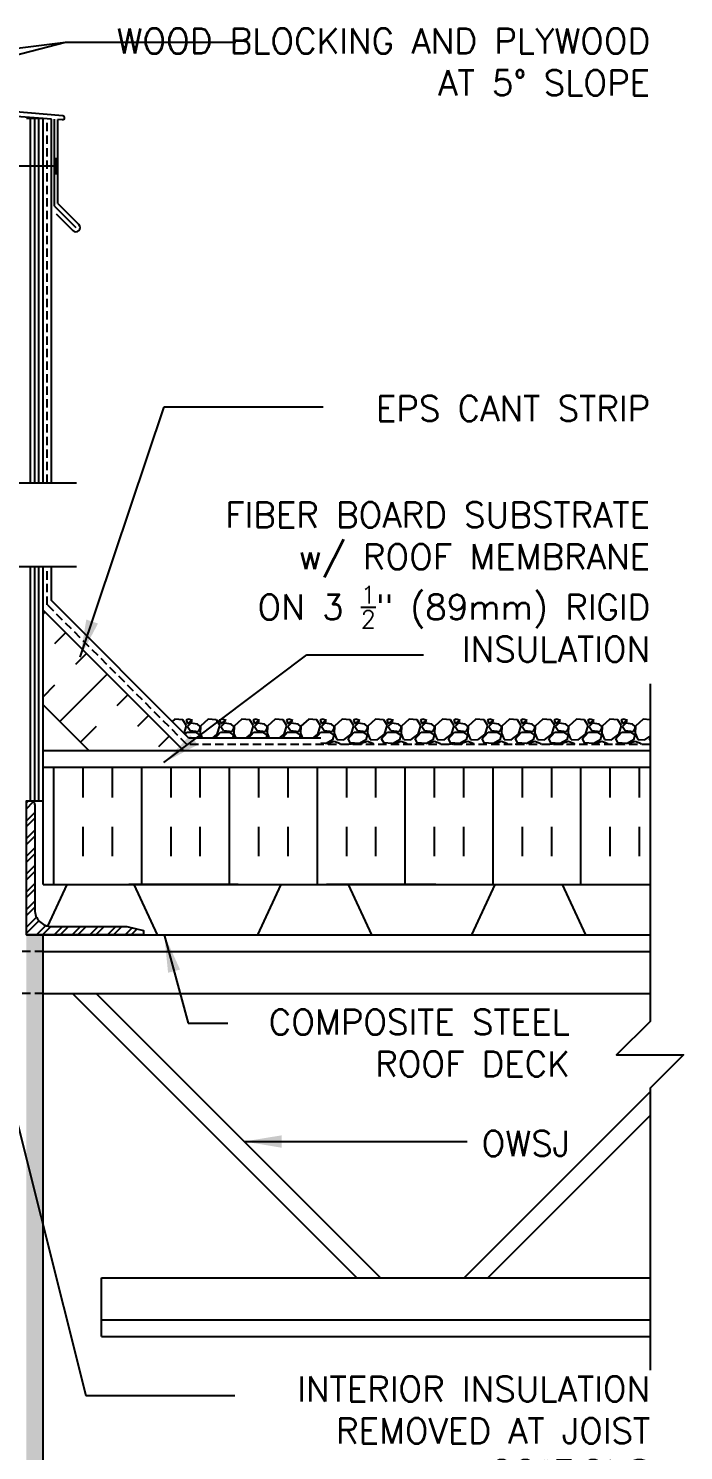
# Model space of a CAD drawing. Header units: inches. Extents: x 216.8 to 271.9, y 226 to 301.3.
# Drawn here: x 252.34 to 271.92, y 257.95 to 300.43 of the extents above; entities that cross this region are included whole.
import ezdxf

# ---------------------------------------------------------------- set-up
doc = ezdxf.new("R2010")
doc.units = ezdxf.units.IN
doc.header["$MEASUREMENT"] = 0
doc.linetypes.add('DASHED2', pattern=[0.375, 0.25, -0.125])
doc.linetypes.add('HIDDEN2', pattern=[0.1875, 0.125, -0.0625])
for name, color, linetype in [('HATCH', 12, 'Continuous'), ('line25', 2, 'Continuous'), ('LINE50', 5, 'Continuous'), ('LINE9', 9, 'Continuous'), ('TEXT', 4, 'Continuous')]:
    doc.layers.add(name, color=color, linetype=linetype)
doc.styles.add('DIM', font='romans.shx', dxfattribs={"width": 0.7})
doc.styles.add('ROMANS', font='romans.shx', dxfattribs={"height": 1.125})
doc.dimstyles.new('ext_12', dxfattribs={"dimscale": 12, "dimtxt": 0.09375, "dimasz": 0.09375, "dimexe": 0.09375, "dimexo": 0.0625, "dimgap": 0.0625, "dimtad": 1, "dimdec": 1, "dimzin": 3, "dimdsep": 46, "dimlunit": 4, "dimtxsty": 'DIM', "dimcen": 0.09, "dimdle": 0.09375, "dimclrt": 4, "dimadec": 0, "dimazin": 0, "dimtfac": 1, "dimtdec": 1, "dimtmove": 2, "dimatfit": 3, "dimfxl": 1, "dimfrac": 2, "dimtolj": 1, "dimtzin": 0, "dimarcsym": 0})

msp = doc.modelspace()

# ---------------------------------------------------------------- hatches: boundary and pattern name
at = {"layer": 'HATCH'}
h = msp.add_hatch(dxfattribs=at)
h.set_pattern_fill('INSUL', color=256, scale=7, angle=45, style=0)
h.set_pattern_definition([(45, (145.4777, 119.9543), (-1.856155, 1.856155), []), (45, (144.859, 120.573), (-1.856155, 1.856155), [0.875, -0.875]), (45, (144.2403, 121.1918), (-1.856155, 1.856155), [0.875, -0.875])])
h.paths.add_polyline_path([(254.029, 278.98), (256.858, 278.98), (252.781, 283.057), (252.781, 280.229)])
h = msp.add_hatch(dxfattribs=at)
h.set_pattern_fill('INSUL', color=256, scale=7, angle=90, style=0)
h.set_pattern_definition([(90, (145.4777, 119.9543), (-2.625, 2e-16), []), (90, (144.6027, 119.9543), (-2.625, 2e-16), [0.875, -0.875]), (90, (143.7277, 119.9543), (-2.625, 2e-16), [0.875, -0.875])])
h.paths.add_polyline_path([(252.781, 278.355), (252.781, 274.855), (270.921, 274.855), (270.921, 278.355)])
h = msp.add_hatch(dxfattribs=at)
h.set_pattern_fill('ANSI32', color=256, style=0)
h.set_pattern_definition([(45, (133.2622, 18.2674), (-0.26516504, 0.26516504), []), (45, (133.439, 18.2674), (-0.26516504, 0.26516504), [])])
h.paths.add_polyline_path([(252.531, 274.105), (252.531, 277.23, 0.414214), (252.406, 277.355), (252.281, 277.355), (252.281, 273.355), (255.781, 273.355), (255.781, 273.48), (255.281, 273.605), (253.031, 273.605, -0.414214)])
h = msp.add_hatch(dxfattribs=at)
h.set_pattern_fill('AR-SAND', color=256, scale=0.25, style=0)
h.set_pattern_definition([(37.5, (77.27536, 8.9054), (-0.01574834, 0.48170594), [0, -0.38, 0, -0.425, 0, -0.40625]), (7.5, (77.27536, 8.9054), (0.4424442, 0.7055365), [0, -0.205, 0, -0.3425, 0, -0.13125]), (327.5, (76.96786, 8.9054), (0.77853547, 0.00141476), [0, -0.125, 0, -0.45, 0, -0.5875]), (317.5, (76.96786, 8.9054), (0.7515317, 0.2194189), [0, -0.0625, 0, -0.295, 0, -0.3375])])
h.paths.add_polyline_path([(252.781, 273.355), (252.281, 273.355), (252.281, 257.296), (252.281, 248.296), (252.781, 248.296)])

# ---------------------------------------------------------------- linework, layer by layer
at = {"color": 192}
for p, q in [((256.195, 273.355), (259.195, 273.355)), ((262.594, 273.355), (265.594, 273.355)), ((268.993, 273.355), (270.921, 273.355))]:
    msp.add_line(p, q, dxfattribs=at)
at = {"layer": 'HATCH'}
for p, q in [((253.372, 297.815), (234.406, 299.474)), ((253.031, 297.721), (251.724, 297.813)), ((252.406, 286.855), (252.406, 297.739)), ((252.531, 286.855), (252.531, 297.739)), ((252.656, 286.855), (252.656, 297.739)), ((253.031, 286.855), (253.031, 297.721)), ((253.125, 295.116), (253.125, 297.714)), ((253.362, 297.702), (253.218, 297.71)), ((253.218, 295.199), (253.218, 297.71)), ((253.125, 295.116), (253.761, 294.48)), ((253.174, 294.89), (253.673, 294.391)), ((253.218, 295.199), (253.85, 294.568)), ((252.406, 277.355), (252.406, 284.355)), ((252.531, 277.355), (252.531, 284.355)), ((252.656, 277.355), (252.656, 284.355)), ((253.031, 283.338), (253.031, 284.355)), ((257.138, 279.23), (253.031, 283.338)), ((256.718, 279.794), (256.643, 279.726)), ((256.958, 279.773), (256.718, 279.793)), ((257.069, 279.595), (256.959, 279.775)), ((256.997, 279.372), (257.068, 279.594)), ((257.057, 279.764), (257.097, 279.664)), ((257.128, 279.794), (257.058, 279.764)), ((257.097, 279.664), (257.247, 279.754)), ((257.097, 279.575), (257.177, 279.455)), ((257.198, 279.674), (257.098, 279.574)), ((257.248, 279.754), (257.128, 279.794)), ((257.399, 279.645), (257.199, 279.675)), ((257.479, 279.573), (257.399, 279.643)), ((257.428, 279.424), (257.478, 279.514)), ((257.487, 279.585), (257.477, 279.375)), ((257.478, 279.514), (257.478, 279.574)), ((257.718, 279.794), (257.488, 279.584)), ((257.958, 279.773), (257.718, 279.793)), ((258.069, 279.595), (257.959, 279.775)), ((257.988, 279.344), (258.068, 279.594)), ((258.057, 279.764), (258.097, 279.664)), ((258.128, 279.794), (258.058, 279.764)), ((258.097, 279.664), (258.247, 279.754)), ((258.097, 279.575), (258.177, 279.455)), ((258.198, 279.674), (258.098, 279.574)), ((258.248, 279.754), (258.128, 279.794)), ((258.399, 279.645), (258.199, 279.675)), ((258.479, 279.573), (258.399, 279.643)), ((258.428, 279.424), (258.478, 279.514)), ((258.487, 279.585), (258.477, 279.375)), ((258.478, 279.514), (258.478, 279.574)), ((258.718, 279.794), (258.488, 279.584)), ((258.958, 279.773), (258.718, 279.793)), ((259.069, 279.595), (258.959, 279.775)), ((258.988, 279.344), (259.068, 279.594)), ((259.057, 279.764), (259.097, 279.664)), ((259.128, 279.794), (259.058, 279.764)), ((259.097, 279.664), (259.247, 279.754)), ((259.097, 279.575), (259.177, 279.455)), ((259.198, 279.674), (259.098, 279.574)), ((259.248, 279.754), (259.128, 279.794)), ((259.399, 279.645), (259.199, 279.675)), ((259.479, 279.573), (259.399, 279.643)), ((259.428, 279.424), (259.478, 279.514)), ((259.487, 279.585), (259.477, 279.375)), ((259.478, 279.514), (259.478, 279.574)), ((259.718, 279.794), (259.488, 279.584)), ((259.958, 279.773), (259.718, 279.793)), ((260.069, 279.595), (259.959, 279.775)), ((259.988, 279.344), (260.068, 279.594)), ((260.057, 279.764), (260.097, 279.664)), ((260.128, 279.794), (260.058, 279.764)), ((260.097, 279.664), (260.247, 279.754)), ((260.097, 279.575), (260.177, 279.455)), ((260.198, 279.674), (260.098, 279.574)), ((260.248, 279.754), (260.128, 279.794)), ((260.399, 279.645), (260.199, 279.675)), ((260.479, 279.573), (260.399, 279.643)), ((260.428, 279.424), (260.478, 279.514)), ((260.487, 279.585), (260.477, 279.375)), ((260.478, 279.514), (260.478, 279.574)), ((260.718, 279.794), (260.488, 279.584)), ((260.958, 279.773), (260.718, 279.793)), ((261.069, 279.595), (260.959, 279.775)), ((260.988, 279.344), (261.068, 279.594)), ((261.057, 279.764), (261.097, 279.664)), ((261.128, 279.794), (261.058, 279.764)), ((261.097, 279.664), (261.247, 279.754)), ((261.097, 279.575), (261.177, 279.455)), ((261.198, 279.674), (261.098, 279.574)), ((261.248, 279.754), (261.128, 279.794)), ((261.399, 279.645), (261.199, 279.675)), ((261.479, 279.573), (261.399, 279.643)), ((261.428, 279.424), (261.478, 279.514)), ((261.487, 279.585), (261.477, 279.375)), ((261.478, 279.514), (261.478, 279.574)), ((261.718, 279.794), (261.488, 279.584)), ((261.958, 279.773), (261.718, 279.793)), ((262.069, 279.595), (261.959, 279.775)), ((261.988, 279.344), (262.068, 279.594)), ((262.057, 279.764), (262.097, 279.664)), ((262.128, 279.794), (262.058, 279.764)), ((262.097, 279.664), (262.247, 279.754)), ((262.097, 279.575), (262.177, 279.455)), ((262.198, 279.674), (262.098, 279.574)), ((262.248, 279.754), (262.128, 279.794)), ((262.399, 279.645), (262.199, 279.675)), ((262.479, 279.573), (262.399, 279.643)), ((262.428, 279.424), (262.478, 279.514)), ((262.487, 279.585), (262.477, 279.375)), ((262.478, 279.514), (262.478, 279.574)), ((262.718, 279.794), (262.488, 279.584)), ((262.958, 279.773), (262.718, 279.793)), ((263.069, 279.595), (262.959, 279.775)), ((262.988, 279.344), (263.068, 279.594)), ((263.057, 279.764), (263.097, 279.664)), ((263.128, 279.794), (263.058, 279.764)), ((263.097, 279.664), (263.247, 279.754)), ((263.097, 279.575), (263.177, 279.455)), ((263.198, 279.674), (263.098, 279.574)), ((263.248, 279.754), (263.128, 279.794)), ((263.399, 279.645), (263.199, 279.675)), ((263.479, 279.573), (263.399, 279.643)), ((263.428, 279.424), (263.478, 279.514)), ((263.487, 279.585), (263.477, 279.375)), ((263.478, 279.514), (263.478, 279.574)), ((263.718, 279.794), (263.488, 279.584)), ((263.958, 279.773), (263.718, 279.793)), ((264.069, 279.595), (263.959, 279.775)), ((263.988, 279.344), (264.068, 279.594)), ((264.057, 279.764), (264.097, 279.664)), ((264.128, 279.794), (264.058, 279.764)), ((264.097, 279.664), (264.247, 279.754)), ((264.097, 279.575), (264.177, 279.455)), ((264.198, 279.674), (264.098, 279.574)), ((264.248, 279.754), (264.128, 279.794)), ((264.399, 279.645), (264.199, 279.675)), ((264.479, 279.573), (264.399, 279.643)), ((264.428, 279.424), (264.478, 279.514)), ((264.487, 279.585), (264.477, 279.375)), ((264.478, 279.514), (264.478, 279.574)), ((264.718, 279.794), (264.488, 279.584)), ((264.958, 279.773), (264.718, 279.793)), ((265.069, 279.595), (264.959, 279.775)), ((264.988, 279.344), (265.068, 279.594)), ((265.057, 279.764), (265.097, 279.664)), ((265.128, 279.794), (265.058, 279.764)), ((265.097, 279.664), (265.247, 279.754)), ((265.097, 279.575), (265.177, 279.455)), ((265.198, 279.674), (265.098, 279.574)), ((265.248, 279.754), (265.128, 279.794)), ((265.399, 279.645), (265.199, 279.675)), ((265.479, 279.573), (265.399, 279.643)), ((265.428, 279.424), (265.478, 279.514)), ((265.487, 279.585), (265.477, 279.375)), ((265.478, 279.514), (265.478, 279.574)), ((265.718, 279.794), (265.488, 279.584)), ((265.958, 279.773), (265.718, 279.793)), ((266.069, 279.595), (265.959, 279.775)), ((265.988, 279.344), (266.068, 279.594)), ((266.057, 279.764), (266.097, 279.664)), ((266.128, 279.794), (266.058, 279.764)), ((266.097, 279.664), (266.247, 279.754)), ((266.097, 279.575), (266.177, 279.455)), ((266.198, 279.674), (266.098, 279.574)), ((266.248, 279.754), (266.128, 279.794)), ((266.399, 279.645), (266.199, 279.675)), ((266.479, 279.573), (266.399, 279.643)), ((266.428, 279.424), (266.478, 279.514)), ((266.487, 279.585), (266.477, 279.375)), ((266.478, 279.514), (266.478, 279.574)), ((266.718, 279.794), (266.488, 279.584)), ((266.958, 279.773), (266.718, 279.793)), ((267.069, 279.595), (266.959, 279.775)), ((266.988, 279.344), (267.068, 279.594)), ((267.057, 279.764), (267.097, 279.664)), ((267.128, 279.794), (267.058, 279.764)), ((267.097, 279.664), (267.247, 279.754)), ((267.097, 279.575), (267.177, 279.455)), ((267.198, 279.674), (267.098, 279.574)), ((267.248, 279.754), (267.128, 279.794)), ((267.399, 279.645), (267.199, 279.675)), ((267.479, 279.573), (267.399, 279.643)), ((267.428, 279.424), (267.478, 279.514)), ((267.487, 279.585), (267.477, 279.375)), ((267.478, 279.514), (267.478, 279.574)), ((267.718, 279.794), (267.488, 279.584)), ((267.958, 279.773), (267.718, 279.793)), ((268.069, 279.595), (267.959, 279.775)), ((267.988, 279.344), (268.068, 279.594)), ((268.057, 279.764), (268.097, 279.664)), ((268.128, 279.794), (268.058, 279.764)), ((268.097, 279.664), (268.247, 279.754)), ((268.097, 279.575), (268.177, 279.455)), ((268.198, 279.674), (268.098, 279.574)), ((268.248, 279.754), (268.128, 279.794)), ((268.399, 279.645), (268.199, 279.675)), ((268.479, 279.573), (268.399, 279.643)), ((268.428, 279.424), (268.478, 279.514)), ((268.487, 279.585), (268.477, 279.375)), ((268.478, 279.514), (268.478, 279.574)), ((268.718, 279.794), (268.488, 279.584)), ((268.958, 279.773), (268.718, 279.793)), ((269.07, 279.595), (268.96, 279.775)), ((268.988, 279.344), (269.068, 279.594)), ((269.057, 279.764), (269.097, 279.664)), ((269.128, 279.794), (269.058, 279.764)), ((269.097, 279.664), (269.247, 279.754)), ((269.097, 279.575), (269.177, 279.455)), ((269.198, 279.674), (269.098, 279.574)), ((269.248, 279.754), (269.128, 279.794)), ((269.399, 279.645), (269.199, 279.675)), ((269.479, 279.573), (269.399, 279.643)), ((269.428, 279.424), (269.478, 279.514)), ((269.487, 279.585), (269.477, 279.375)), ((269.478, 279.514), (269.478, 279.574)), ((269.718, 279.794), (269.488, 279.584)), ((269.958, 279.773), (269.718, 279.793)), ((270.07, 279.595), (269.96, 279.775)), ((269.988, 279.344), (270.068, 279.594)), ((270.057, 279.764), (270.097, 279.664)), ((270.128, 279.794), (270.058, 279.764)), ((270.097, 279.664), (270.247, 279.754)), ((270.097, 279.575), (270.177, 279.455)), ((270.198, 279.674), (270.098, 279.574)), ((270.248, 279.754), (270.128, 279.794)), ((270.399, 279.645), (270.199, 279.675)), ((270.479, 279.573), (270.399, 279.643)), ((270.428, 279.424), (270.478, 279.514)), ((270.487, 279.585), (270.477, 279.375)), ((270.478, 279.514), (270.478, 279.574)), ((270.718, 279.794), (270.488, 279.584)), ((270.921, 279.776), (270.718, 279.793)), ((257.024, 279.344), (257.078, 279.404)), ((257.078, 279.404), (257.338, 279.404)), ((261.086, 279.23), (257.138, 279.23)), ((257.178, 279.454), (257.428, 279.424)), ((257.337, 279.406), (257.467, 279.316)), ((257.468, 279.314), (257.444, 279.23)), ((257.476, 279.376), (257.538, 279.23)), ((257.839, 279.23), (257.988, 279.345)), ((257.921, 279.23), (258.078, 279.404)), ((258.078, 279.404), (258.338, 279.404)), ((258.178, 279.454), (258.428, 279.424)), ((258.337, 279.406), (258.467, 279.316)), ((258.468, 279.314), (258.444, 279.23)), ((258.476, 279.376), (258.538, 279.23)), ((258.839, 279.23), (258.988, 279.345)), ((258.921, 279.23), (259.078, 279.404)), ((259.078, 279.404), (259.338, 279.404)), ((259.178, 279.454), (259.428, 279.424)), ((259.337, 279.406), (259.467, 279.316)), ((259.468, 279.314), (259.444, 279.23)), ((259.476, 279.376), (259.538, 279.23)), ((259.839, 279.23), (259.988, 279.345)), ((259.921, 279.23), (260.078, 279.404)), ((260.078, 279.404), (260.338, 279.404)), ((260.178, 279.454), (260.428, 279.424)), ((260.337, 279.406), (260.467, 279.316)), ((260.468, 279.314), (260.444, 279.23)), ((260.476, 279.376), (260.538, 279.23)), ((260.839, 279.23), (260.988, 279.345)), ((260.921, 279.23), (261.078, 279.404)), ((261.078, 279.404), (261.338, 279.404)), ((261.086, 279.105), (261.086, 279.105)), ((261.178, 279.454), (261.428, 279.424)), ((261.428, 279.174), (261.218, 279.064)), ((261.295, 279.043), (261.318, 279.094)), ((261.318, 279.094), (261.478, 279.144)), ((261.337, 279.406), (261.467, 279.316)), ((261.468, 279.314), (261.428, 279.174)), ((261.476, 279.376), (261.556, 279.186)), ((261.477, 279.144), (261.637, 279.084)), ((261.557, 279.184), (261.767, 279.174)), ((261.638, 279.084), (261.657, 279.043)), ((261.768, 279.175), (261.988, 279.345)), ((261.898, 279.204), (262.078, 279.404)), ((261.969, 279.084), (261.899, 279.204)), ((262.217, 279.066), (261.967, 279.086)), ((262.078, 279.404), (262.338, 279.404)), ((262.178, 279.454), (262.428, 279.424)), ((262.428, 279.174), (262.218, 279.064)), ((262.295, 279.043), (262.318, 279.094)), ((262.318, 279.094), (262.478, 279.144)), ((262.337, 279.406), (262.467, 279.316)), ((262.468, 279.314), (262.428, 279.174)), ((262.476, 279.376), (262.556, 279.186)), ((262.477, 279.144), (262.637, 279.084)), ((262.557, 279.184), (262.767, 279.174)), ((262.638, 279.084), (262.657, 279.043)), ((262.768, 279.175), (262.988, 279.345)), ((262.898, 279.204), (263.078, 279.404)), ((262.969, 279.084), (262.899, 279.204)), ((263.217, 279.066), (262.967, 279.086)), ((263.078, 279.404), (263.338, 279.404)), ((263.178, 279.454), (263.428, 279.424)), ((263.428, 279.174), (263.218, 279.064)), ((263.295, 279.043), (263.318, 279.094)), ((263.318, 279.094), (263.478, 279.144)), ((263.337, 279.406), (263.467, 279.316)), ((263.468, 279.314), (263.428, 279.174)), ((263.476, 279.376), (263.556, 279.186)), ((263.477, 279.144), (263.637, 279.084)), ((263.557, 279.184), (263.767, 279.174)), ((263.638, 279.084), (263.657, 279.043)), ((263.768, 279.175), (263.988, 279.345)), ((263.898, 279.204), (264.078, 279.404)), ((263.969, 279.084), (263.899, 279.204)), ((264.217, 279.066), (263.967, 279.086)), ((264.078, 279.404), (264.338, 279.404)), ((264.178, 279.454), (264.428, 279.424)), ((264.428, 279.174), (264.218, 279.064)), ((264.295, 279.043), (264.318, 279.094)), ((264.318, 279.094), (264.478, 279.144)), ((264.337, 279.406), (264.467, 279.316)), ((264.468, 279.314), (264.428, 279.174)), ((264.476, 279.376), (264.556, 279.186)), ((264.477, 279.144), (264.637, 279.084)), ((264.557, 279.184), (264.767, 279.174)), ((264.638, 279.084), (264.657, 279.043)), ((264.768, 279.175), (264.988, 279.345)), ((264.898, 279.204), (265.078, 279.404)), ((264.969, 279.084), (264.899, 279.204)), ((265.217, 279.066), (264.967, 279.086)), ((265.078, 279.404), (265.338, 279.404)), ((265.178, 279.454), (265.428, 279.424)), ((265.428, 279.174), (265.218, 279.064)), ((265.295, 279.043), (265.318, 279.094)), ((265.318, 279.094), (265.478, 279.144)), ((265.337, 279.406), (265.467, 279.316)), ((265.468, 279.314), (265.428, 279.174)), ((265.476, 279.376), (265.556, 279.186)), ((265.477, 279.144), (265.637, 279.084)), ((265.557, 279.184), (265.767, 279.174)), ((265.638, 279.084), (265.657, 279.043)), ((265.768, 279.175), (265.988, 279.345)), ((265.898, 279.204), (266.078, 279.404)), ((265.969, 279.084), (265.899, 279.204)), ((266.217, 279.066), (265.967, 279.086)), ((266.078, 279.404), (266.338, 279.404)), ((266.178, 279.454), (266.428, 279.424)), ((266.428, 279.174), (266.218, 279.064)), ((266.295, 279.043), (266.318, 279.094)), ((266.318, 279.094), (266.478, 279.144)), ((266.337, 279.406), (266.467, 279.316)), ((266.468, 279.314), (266.428, 279.174)), ((266.476, 279.376), (266.556, 279.186)), ((266.477, 279.144), (266.637, 279.084)), ((266.557, 279.184), (266.767, 279.174)), ((266.638, 279.084), (266.657, 279.043)), ((266.768, 279.175), (266.988, 279.345)), ((266.898, 279.204), (267.078, 279.404)), ((266.969, 279.084), (266.899, 279.204)), ((267.217, 279.066), (266.967, 279.086)), ((267.078, 279.404), (267.338, 279.404)), ((267.178, 279.454), (267.428, 279.424)), ((267.428, 279.174), (267.218, 279.064)), ((267.295, 279.043), (267.318, 279.094)), ((267.318, 279.094), (267.478, 279.144)), ((267.337, 279.406), (267.467, 279.316)), ((267.468, 279.314), (267.428, 279.174)), ((267.476, 279.376), (267.556, 279.186)), ((267.477, 279.144), (267.637, 279.084)), ((267.557, 279.184), (267.767, 279.174)), ((267.638, 279.084), (267.657, 279.043)), ((267.768, 279.175), (267.988, 279.345)), ((267.898, 279.204), (268.078, 279.404)), ((267.969, 279.084), (267.899, 279.204)), ((268.217, 279.066), (267.967, 279.086)), ((268.078, 279.404), (268.338, 279.404)), ((268.178, 279.454), (268.428, 279.424)), ((268.428, 279.174), (268.218, 279.064)), ((268.295, 279.043), (268.318, 279.094)), ((268.318, 279.094), (268.478, 279.144)), ((268.337, 279.406), (268.467, 279.316)), ((268.468, 279.314), (268.428, 279.174)), ((268.476, 279.376), (268.556, 279.186)), ((268.477, 279.144), (268.637, 279.084)), ((268.557, 279.184), (268.767, 279.174)), ((268.638, 279.084), (268.657, 279.043)), ((268.768, 279.175), (268.988, 279.345)), ((268.898, 279.204), (269.078, 279.404)), ((268.969, 279.084), (268.899, 279.204)), ((269.217, 279.066), (268.967, 279.086)), ((269.078, 279.404), (269.338, 279.404)), ((269.178, 279.454), (269.428, 279.424)), ((269.428, 279.174), (269.218, 279.064)), ((269.295, 279.043), (269.318, 279.094)), ((269.318, 279.094), (269.478, 279.144)), ((269.337, 279.406), (269.467, 279.316)), ((269.468, 279.314), (269.428, 279.174)), ((269.476, 279.376), (269.556, 279.186)), ((269.477, 279.144), (269.637, 279.084)), ((269.557, 279.184), (269.767, 279.174)), ((269.638, 279.084), (269.657, 279.043)), ((269.768, 279.175), (269.988, 279.345)), ((269.898, 279.204), (270.078, 279.404)), ((269.969, 279.084), (269.899, 279.204)), ((270.217, 279.066), (269.967, 279.086)), ((270.078, 279.404), (270.338, 279.404)), ((270.178, 279.454), (270.428, 279.424)), ((270.428, 279.174), (270.218, 279.064)), ((270.295, 279.043), (270.318, 279.094)), ((270.318, 279.094), (270.478, 279.144)), ((270.337, 279.406), (270.467, 279.316)), ((270.468, 279.314), (270.428, 279.174)), ((270.476, 279.376), (270.556, 279.186)), ((270.477, 279.144), (270.637, 279.084)), ((270.557, 279.184), (270.767, 279.174)), ((270.638, 279.084), (270.657, 279.043)), ((270.768, 279.175), (270.921, 279.293)), ((270.898, 279.204), (270.921, 279.23)), ((270.921, 279.167), (270.899, 279.204)), ((261.217, 279.066), (261.086, 279.077)), ((261.988, 279.053), (261.887, 279.043)), ((262.036, 279.043), (261.987, 279.055)), ((262.988, 279.053), (262.887, 279.043)), ((263.036, 279.043), (262.987, 279.055)), ((263.988, 279.053), (263.887, 279.043)), ((264.036, 279.043), (263.987, 279.055)), ((264.988, 279.053), (264.887, 279.043)), ((265.036, 279.043), (264.987, 279.055)), ((265.988, 279.053), (265.887, 279.043)), ((266.036, 279.043), (265.987, 279.055)), ((266.988, 279.053), (266.887, 279.043)), ((267.036, 279.043), (266.987, 279.055)), ((267.988, 279.053), (267.887, 279.043)), ((268.036, 279.043), (267.987, 279.055)), ((268.988, 279.053), (268.887, 279.043)), ((269.036, 279.043), (268.987, 279.055)), ((269.988, 279.053), (269.887, 279.043)), ((270.036, 279.043), (269.987, 279.055)), ((270.921, 279.046), (270.887, 279.043))]:
    msp.add_line(p, q, dxfattribs=at)
at = {"layer": 'HATCH', "linetype": 'HIDDEN2', "ltscale": 2}
for p, q in [((252.781, 272.855), (249.656, 272.855)), ((252.781, 271.605), (249.656, 271.605))]:
    msp.add_line(p, q, dxfattribs=at)
at = {"layer": 'HATCH'}
for centre, radius, start, end in [((253.367, 297.758), 0.0567, 265, 85), ((253.761, 294.48), 0.125, 225, 45)]:
    msp.add_arc(centre, radius, start, end, dxfattribs=at)
at = {"layer": 'line25'}
for p, q in [((252.781, 297.739), (252.281, 297.739)), ((252.781, 286.855), (252.781, 297.739)), ((252.781, 274.855), (252.781, 284.355)), ((256.983, 278.855), (252.781, 283.057)), ((254.154, 278.855), (252.781, 280.229)), ((252.281, 277.355), (252.781, 277.355)), ((252.781, 274.855), (267.95, 274.855)), ((253.031, 274.855), (270.921, 274.855)), ((258.611, 274.855), (255.341, 274.855)), ((264.521, 274.855), (261.251, 274.855)), ((252.281, 273.355), (270.921, 273.355)), ((252.781, 272.855), (270.921, 272.855)), ((252.781, 271.605), (270.921, 271.605)), ((253.656, 271.605), (262.156, 263.105)), ((254.363, 271.605), (262.863, 263.105)), ((270.921, 268.663), (265.363, 263.105)), ((270.921, 267.956), (266.07, 263.105)), ((254.531, 263.105), (270.921, 263.105)), ((254.531, 261.355), (254.531, 263.105)), ((254.531, 261.855), (270.921, 261.855)), ((254.531, 261.355), (270.921, 261.355))]:
    msp.add_line(p, q, dxfattribs=at)
msp.add_lwpolyline([(270.921, 278.355), (252.781, 278.355)], dxfattribs=at)
at = {"layer": 'line25', "color": 192}
for points in [[(252.919, 273.618), (253.496, 274.855), (255.496, 274.855), (256.195, 273.355)], [(259.195, 273.355), (259.895, 274.855), (261.895, 274.855), (262.594, 273.355)], [(265.594, 273.355), (266.294, 274.855), (268.294, 274.855), (268.993, 273.355)]]:
    msp.add_lwpolyline(points, dxfattribs=at)
at = {"layer": 'LINE50', "color": 9, "linetype": 'DASHED2'}
for p, q in [((252.906, 286.855), (252.906, 297.73)), ((252.906, 283.213), (252.906, 284.355)), ((257.076, 279.043), (252.906, 283.213)), ((270.921, 279.043), (257.076, 279.043))]:
    msp.add_line(p, q, dxfattribs=at)
at = {"layer": 'LINE50', "color": 9}
msp.add_line((252.781, 248.296), (252.781, 273.355), dxfattribs=at)
at = {"layer": 'LINE9'}
for p, q in [((253.159, 296.317), (253.159, 296.567)), ((253.159, 296.317), (251.313, 296.317)), ((253.159, 296.317), (253.159, 296.067)), ((244.67, 286.855), (253.781, 286.855)), ((244.67, 284.355), (253.781, 284.355))]:
    msp.add_line(p, q, dxfattribs=at)
for points in [[(270.921, 280.855), (270.921, 270.77), (269.921, 269.77), (270.921, 269.77), (271.921, 269.77), (270.921, 268.77), (270.921, 260.355)], [(270.921, 278.855), (252.781, 278.855)]]:
    msp.add_lwpolyline(points, dxfattribs=at)
msp.add_lwpolyline([(255.781, 273.355), (252.281, 273.355), (252.281, 277.355), (252.406, 277.355, -0.414214), (252.531, 277.23), (252.531, 274.105, 0.414214), (253.031, 273.605), (255.281, 273.605), (255.781, 273.48)], format="xyb", close=True, dxfattribs=at)

# ---------------------------------------------------------------- texts
at = {"layer": 'TEXT', "char_height": 0.75, "style": 'ROMANS'}
for s, insert, width, attachment_point in [('\\A1;WOOD BLOCKING AND PLYWOOD \\PAT 5%%D SLOPE', (270.921, 300.428), 17.3954, 3), ('\\A1;EPS CANT STRIP', (270.921, 289.45), 9.59335, 3), ('\\A1;FIBER BOARD SUBSTRATE\\Pw/ ROOF MEMBRANE \\PON 3 {\\H0.7x;\\S1/2;}" (89mm) RIGID \\PINSULATION', (270.921, 286.274), 26.1134, 3), ('\\A1;COMPOSITE STEEL ROOF DECK', (268.522, 271.123), 10.90808, 3), ('\\A1;OWSJ', (268.522, 267.498), 9.59335, 3), ('\\A1;INTERIOR INSULATION REMOVED AT JOIST LOCATIONS', (270.921, 258.54), 12.22718, 6)]:
    msp.add_mtext(s, dxfattribs=dict(at, insert=insert, width=width, attachment_point=attachment_point))

# ---------------------------------------------------------------- leaders
at = {"layer": 'TEXT'}
for points in [[(241.543, 296.919), (253.45, 300.017)], [(241.894, 298.581), (253.45, 300.017), (258.538, 300.017)], [(253.889, 281.647), (256.403, 289.126), (261.15, 289.126)], [(256.394, 278.501), (260.665, 281.713), (264.146, 281.713)], [(256.402, 273.355), (257.116, 270.713), (258.303, 270.713)], [(251.093, 271.389), (254.063, 259.596), (258.515, 259.596)], [(258.787, 267.181), (265.452, 267.181)]]:
    msp.add_leader(points, dimstyle='ext_12', override={"dimgap": 0.0625, "dimtad": 0}, dxfattribs=at)

doc.saveas('drawing.dxf')
